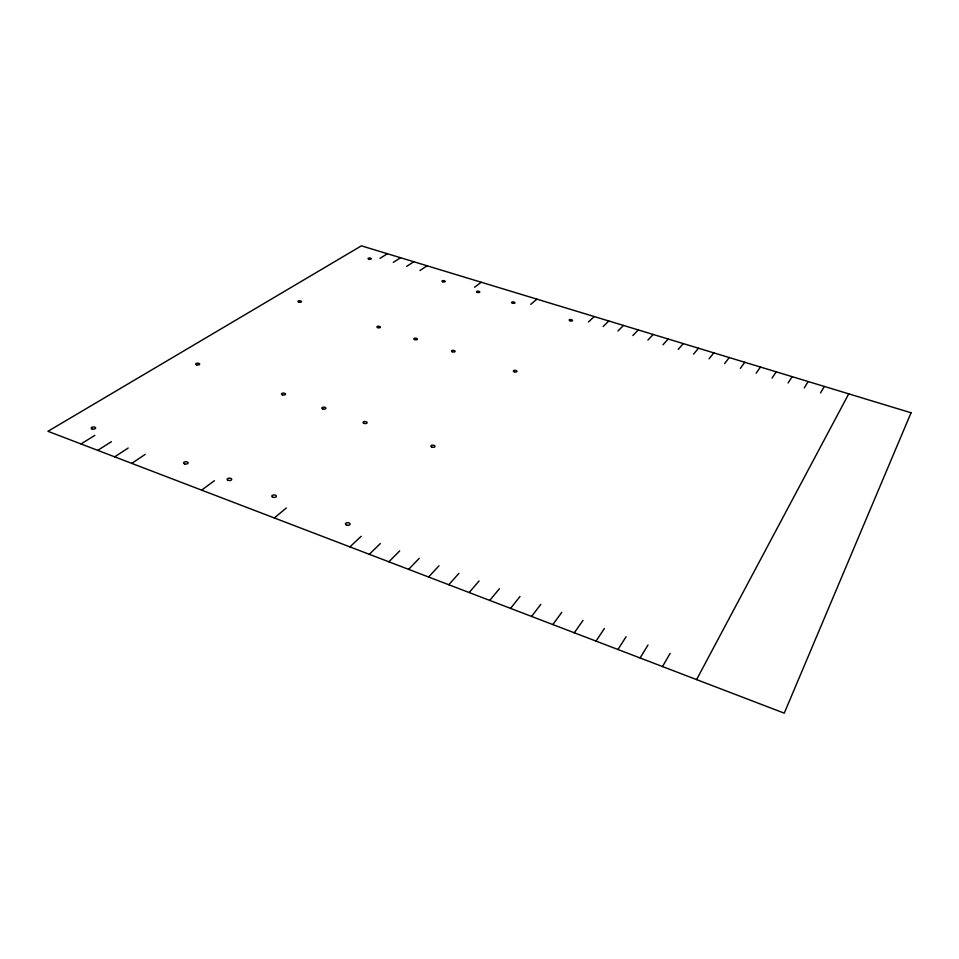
<?xml version="1.0" encoding="UTF-8"?>
<svg xmlns="http://www.w3.org/2000/svg" width="959" height="959" viewBox="0 0 959 959"><rect width="100%" height="100%" fill="white"/><g stroke="black" fill="none" stroke-linecap="round" stroke-linejoin="round"><path stroke-width="1.44" d="M696.594 679.595L848.739 393.849M662.513 666.553L670.125 653.367M820.556 392.902L824.296 386.429M640.109 657.982L648.008 644.987M804.265 387.927L808.161 381.526M617.932 649.495L626.107 636.692M788.106 382.989L792.146 376.659M596.007 641.091L604.446 628.481M772.055 378.086L776.239 371.828M574.297 632.784L583.012 620.353M756.124 373.219L760.463 367.033M552.828 624.573L561.794 612.322M740.324 368.388L744.795 362.274M531.586 616.433L540.804 604.362M724.632 363.593L729.236 357.551M510.56 608.39L520.018 596.486M709.049 358.834L713.808 352.864M489.749 600.418L499.447 588.694M693.597 354.111L698.476 348.213M469.155 592.542L479.092 580.974M678.241 349.424L683.264 343.586M448.776 584.738L458.941 573.338M663.005 344.772L668.159 339.007M428.601 577.018L438.994 565.786M647.876 340.145L653.163 334.451M408.63 569.37L419.251 558.306M632.868 335.566L638.274 329.92M388.863 561.806L399.699 550.886M617.956 331.011L623.494 325.437M369.299 554.314L380.339 543.561M603.151 326.492L608.809 320.977M349.927 546.894L361.171 536.297M588.466 321.996L594.244 316.554M274.334 517.968L286.357 507.946M530.723 304.363L536.968 299.16M201.666 490.145L214.396 480.675M474.585 287.209L481.274 282.246M131.731 463.377L145.121 454.422M419.994 270.534L427.091 265.787M114.66 456.844L128.194 448.009M406.58 266.434L413.773 261.747M97.746 450.358L111.436 441.655M393.262 262.37L400.55 257.731M81 443.945L94.833 435.362M380.028 258.331L387.412 253.739M911.05 412.778L784.258 713.16L47.95 431.298L361.411 245.84L911.05 412.778M282.39 394.832A2.026 0.971 2.7 0 0 285.554 394.221A2.026 0.971 2.7 0 0 282.653 393.166A2.026 0.971 2.7 0 0 282.39 394.832M363.917 423.315A2.05 1.019 4.5 0 0 367.141 422.763A2.05 1.019 4.5 0 0 364.252 421.564A2.05 1.019 4.5 0 0 363.917 423.315M368.736 259.086A1.618 0.635 5.3 0 0 371.277 258.81A1.618 0.635 5.3 0 0 368.987 257.995A1.618 0.635 5.3 0 0 368.736 259.086M322.787 408.942A2.038 0.995 3.6 0 0 325.916 408.306A2.038 0.995 3.6 0 0 322.955 407.227A2.038 0.995 3.6 0 0 322.787 408.942M431.694 446.99A2.074 1.067 6.2 0 0 434.99 446.522A2.074 1.067 6.2 0 0 432.137 445.18A2.074 1.067 6.2 0 0 431.694 446.99M452.264 351.737A1.822 0.815 6.7 0 0 455.129 351.426A1.822 0.815 6.7 0 0 452.6 350.347A1.822 0.815 6.7 0 0 452.264 351.737M414.648 339.582A1.81 0.803 5.9 0 0 417.441 339.186A1.81 0.803 5.9 0 0 414.839 338.191A1.81 0.803 5.9 0 0 414.648 339.582M228.23 480.375A2.29 1.211 0.5 0 0 231.73 479.416A2.29 1.211 0.5 0 0 228.374 478.277A2.29 1.211 0.5 0 0 228.23 480.375M569.898 320.726A1.69 0.707 9 0 0 572.547 320.57A1.69 0.707 9 0 0 570.197 319.527A1.69 0.707 9 0 0 569.898 320.726M346.571 525.041A2.326 1.307 3.5 0 0 350.119 524.117A2.326 1.307 3.5 0 0 346.714 522.775A2.326 1.307 3.5 0 0 346.571 525.041M514.132 371.756A1.846 0.851 8 0 0 516.985 371.421A1.846 0.851 8 0 0 514.348 370.306A1.846 0.851 8 0 0 514.132 371.756M184.572 463.892A2.278 1.175 -0.4 0 0 188.108 462.969A2.278 1.175 -0.4 0 0 184.823 461.854A2.278 1.175 -0.4 0 0 184.572 463.892M298.752 302.085A1.774 0.743 3.8 0 0 301.51 301.653A1.774 0.743 3.8 0 0 298.956 300.802A1.774 0.743 3.8 0 0 298.752 302.085M377.654 327.606A1.798 0.791 5.2 0 0 380.459 327.235A1.798 0.791 5.2 0 0 377.918 326.264A1.798 0.791 5.2 0 0 377.654 327.606M272.788 497.194A2.302 1.247 1.5 0 0 276.384 496.33A2.302 1.247 1.5 0 0 273.111 495.036A2.302 1.247 1.5 0 0 272.788 497.194M92.184 429.009A2.266 1.103 -1.9 0 0 95.66 428.05A2.266 1.103 -1.9 0 0 92.364 427.103A2.266 1.103 -1.9 0 0 92.184 429.009M442.626 281.73A1.642 0.671 6.6 0 0 445.228 281.514A1.642 0.671 6.6 0 0 442.95 280.603A1.642 0.671 6.6 0 0 442.626 281.73M477.198 292.327A1.654 0.683 7.2 0 0 479.788 292.099A1.654 0.683 7.2 0 0 477.462 291.176A1.654 0.683 7.2 0 0 477.198 292.327M512.382 303.116A1.666 0.695 7.9 0 0 514.971 302.876A1.666 0.695 7.9 0 0 512.586 301.929A1.666 0.695 7.9 0 0 512.382 303.116M196.595 364.852A2.002 0.923 1.2 0 0 199.688 364.18A2.002 0.923 1.2 0 0 196.787 363.269A2.002 0.923 1.2 0 0 196.595 364.852"/></g></svg>
